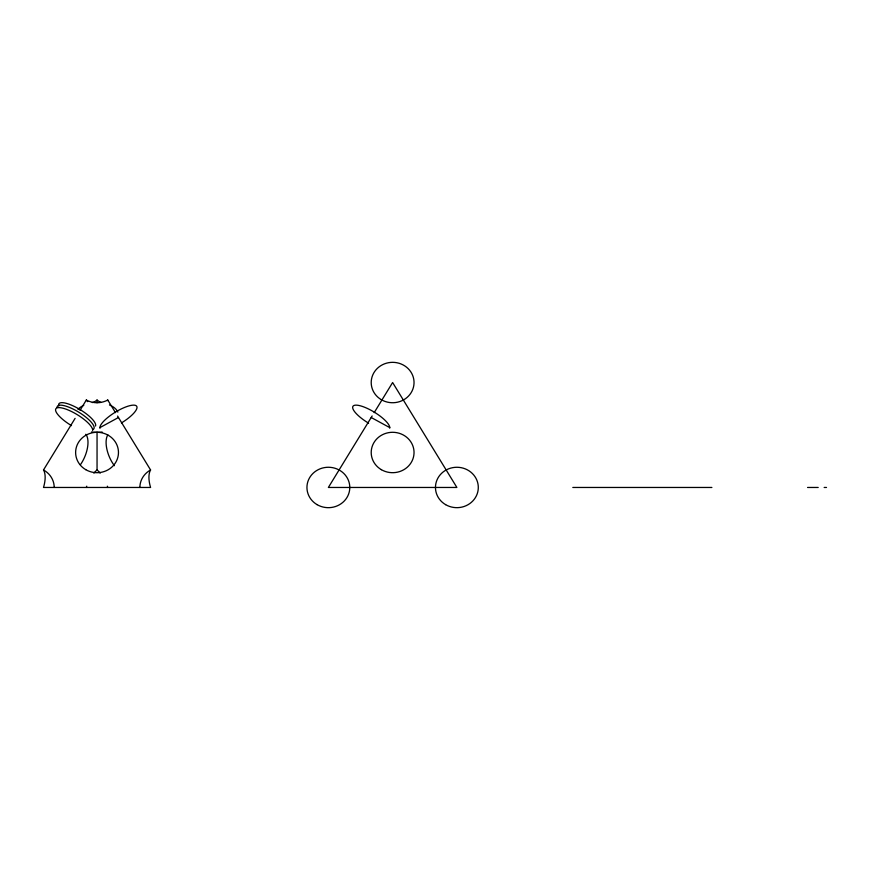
<?xml version="1.0" encoding="UTF-8"?>
<svg xmlns="http://www.w3.org/2000/svg" width="870" height="870" viewBox="0 0 870 870"><rect width="100%" height="100%" fill="white"/><g stroke="black" fill="none" stroke-linecap="round" stroke-linejoin="round"><path stroke-width="1.3" d="M117.591 416.077L150.586 469.974A21.424 10.103 67.8 0 0 150.586 487.461L43.5 487.461A21.424 10.103 -67.8 0 0 43.5 469.974L75.092 418.372M80.007 410.346L86.326 400.026A21.424 20.206 0 0 0 107.76 400.026L115.482 412.641M372.142 415.969L328.371 487.461L456.88 487.461L392.62 382.539L374.187 412.641M99.909 427.616L118.461 417.513M572.808 487.461L711.888 487.461M807.567 487.461L818.202 487.461M824.162 487.461L826.5 487.461M371.207 417.513L389.76 427.616M92.34 402.56A21.424 10.103 -67.8 0 0 97.048 400.026L97.048 402.723M97.048 432.314L97.048 469.974A21.424 10.103 -67.8 0 0 93.895 473.117M99.985 428.225A21.424 6.188 -31.5 0 1 116.33 411.575A21.424 6.188 -31.5 0 1 136.84 406.518A21.424 6.188 -31.5 0 1 121.463 422.918M100.974 402.331A21.424 10.103 67.8 0 1 97.048 400.026M107.76 400.026A21.424 10.103 67.8 0 1 107.347 400.635M139.874 487.461A21.424 20.206 0 0 1 150.586 469.974M97.048 469.974A21.424 10.103 67.8 0 1 100.191 473.117M107.347 486.189A21.424 10.103 67.8 0 1 107.76 487.461M86.326 487.461A21.424 10.103 -67.8 0 1 86.739 486.189M87.707 401.635A21.424 10.103 -67.8 0 1 86.326 400.026M114.405 465.7A21.424 10.103 67.8 0 1 107.847 434.837M43.5 469.974A21.424 20.206 0 0 1 54.212 487.461M85.825 434.271A21.424 10.103 -67.8 0 1 80.399 464.732M58.779 406.072A21.424 6.188 31.5 0 1 77.093 407.867A21.424 6.188 31.5 0 1 95.515 426.028M71.514 425.647A21.424 6.188 31.5 0 1 55.68 409.128A21.424 6.188 31.5 0 1 75.82 413.815A21.424 6.188 31.5 0 1 92.622 430.552M77.995 409.368A21.424 12.376 0 0 1 83.792 405.311M109.457 404.952A21.424 12.376 0 0 1 117.863 412.108M102.105 432.009A21.424 12.376 0 0 1 91.513 431.944M57.072 407.432A21.424 6.188 31.5 0 1 78.865 412.249A21.424 6.188 31.5 0 1 93.025 429.465M368.608 423.179A21.424 6.188 31.5 0 1 352.774 406.649A21.424 6.188 31.5 0 1 372.915 411.336A21.424 6.188 31.5 0 1 389.716 428.083M85.76 469.669A21.424 20.206 0 0 0 118.461 453.107A21.424 20.206 0 0 0 86.902 434.695A21.424 20.206 0 0 0 85.76 469.669M381.343 399.711A21.424 20.206 0 0 0 414.033 383.159A21.424 20.206 0 0 0 382.485 364.737A21.424 20.206 0 0 0 381.343 399.711M381.343 469.669A21.424 20.206 0 0 0 414.033 453.107A21.424 20.206 0 0 0 382.485 434.695A21.424 20.206 0 0 0 381.343 469.669M317.082 504.643A21.424 20.206 0 0 0 349.783 488.092A21.424 20.206 0 0 0 318.224 469.669A21.424 20.206 0 0 0 317.082 504.643M445.603 504.643A21.424 20.206 0 0 0 478.293 488.092A21.424 20.206 0 0 0 446.745 469.669A21.424 20.206 0 0 0 445.603 504.643"/></g></svg>
